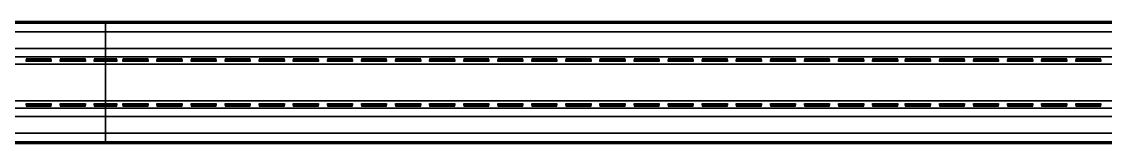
# Model space of a CAD drawing. Extents: x -134 to 134, y -35 to 0.
# Drawn here: x -67 to 0.4, y -30.7 to -23.1 of the extents above; entities that cross this region are included whole.
import ezdxf

# ---------------------------------------------------------------- set-up
doc = ezdxf.new("R2010")
doc.units = 0
doc.layers.add('COSTURA', color=240, linetype='CONTINUOUS')
doc.layers.add('COURO', color=100, linetype='CONTINUOUS')

msp = doc.modelspace()

# ---------------------------------------------------------------- linework, layer by layer
at = {"layer": 'COSTURA'}
for points in [[(-65.137, -25.537, 10.807), (-65.137, -25.438, 10.243), (-66.7, -25.438, 10.243), (-66.7, -25.537, 10.807)], [(-65.137, -25.486, -10.844), (-65.137, -25.585, -11.407), (-66.7, -25.585, -11.407), (-66.7, -25.486, -10.844)], [(-63.019, -25.537, 10.807), (-63.019, -25.438, 10.243), (-64.582, -25.438, 10.243), (-64.582, -25.537, 10.807)], [(-63.019, -25.486, -10.844), (-63.019, -25.585, -11.407), (-64.582, -25.585, -11.407), (-64.582, -25.486, -10.844)], [(-62.464, -25.537, 10.807), (-61.768, -25.537, 10.807), (-61.768, -25.438, 10.243), (-62.464, -25.438, 10.243)], [(-62.464, -25.486, -10.844), (-61.768, -25.486, -10.844), (-61.768, -25.585, -11.407), (-62.464, -25.585, -11.407)], [(-61.071, -25.537, 10.807), (-61.071, -25.438, 10.243), (-61.768, -25.438, 10.243), (-61.768, -25.537, 10.807)], [(-61.071, -25.486, -10.844), (-61.071, -25.585, -11.407), (-61.768, -25.585, -11.407), (-61.768, -25.486, -10.844)], [(-59.122, -25.537, 10.807), (-59.122, -25.438, 10.243), (-60.685, -25.438, 10.243), (-60.685, -25.537, 10.807)], [(-59.122, -25.486, -10.844), (-59.122, -25.585, -11.407), (-60.685, -25.585, -11.407), (-60.685, -25.486, -10.844)], [(-57.004, -25.537, 10.807), (-57.004, -25.438, 10.243), (-58.567, -25.438, 10.243), (-58.567, -25.537, 10.807)], [(-57.004, -25.486, -10.844), (-57.004, -25.585, -11.407), (-58.567, -25.585, -11.407), (-58.567, -25.486, -10.844)], [(-54.886, -25.537, 10.807), (-54.886, -25.438, 10.243), (-56.449, -25.438, 10.243), (-56.449, -25.537, 10.807)], [(-54.886, -25.486, -10.844), (-54.886, -25.585, -11.407), (-56.449, -25.585, -11.407), (-56.449, -25.486, -10.844)], [(-52.768, -25.537, 10.807), (-52.768, -25.438, 10.243), (-54.331, -25.438, 10.243), (-54.331, -25.537, 10.807)], [(-52.768, -25.486, -10.844), (-52.768, -25.585, -11.407), (-54.331, -25.585, -11.407), (-54.331, -25.486, -10.844)], [(-50.65, -25.537, 10.807), (-50.65, -25.438, 10.243), (-52.213, -25.438, 10.243), (-52.213, -25.537, 10.807)], [(-50.65, -25.486, -10.844), (-50.65, -25.585, -11.407), (-52.213, -25.585, -11.407), (-52.213, -25.486, -10.844)], [(-48.532, -25.537, 10.807), (-48.532, -25.438, 10.243), (-50.095, -25.438, 10.243), (-50.095, -25.537, 10.807)], [(-48.532, -25.486, -10.844), (-48.532, -25.585, -11.407), (-50.095, -25.585, -11.407), (-50.095, -25.486, -10.844)], [(-46.414, -25.537, 10.807), (-46.414, -25.438, 10.243), (-47.977, -25.438, 10.243), (-47.977, -25.537, 10.807)], [(-46.414, -25.486, -10.844), (-46.414, -25.585, -11.407), (-47.977, -25.585, -11.407), (-47.977, -25.486, -10.844)], [(-44.296, -25.537, 10.807), (-44.296, -25.438, 10.243), (-45.859, -25.438, 10.243), (-45.859, -25.537, 10.807)], [(-44.296, -25.486, -10.844), (-44.296, -25.585, -11.407), (-45.859, -25.585, -11.407), (-45.859, -25.486, -10.844)], [(-42.178, -25.537, 10.807), (-42.178, -25.438, 10.243), (-43.741, -25.438, 10.243), (-43.741, -25.537, 10.807)], [(-42.178, -25.486, -10.844), (-42.178, -25.585, -11.407), (-43.741, -25.585, -11.407), (-43.741, -25.486, -10.844)], [(-40.06, -25.537, 10.807), (-40.06, -25.438, 10.243), (-41.623, -25.438, 10.243), (-41.623, -25.537, 10.807)], [(-40.06, -25.486, -10.844), (-40.06, -25.585, -11.407), (-41.623, -25.585, -11.407), (-41.623, -25.486, -10.844)], [(-37.941, -25.537, 10.807), (-37.941, -25.438, 10.243), (-39.505, -25.438, 10.243), (-39.505, -25.537, 10.807)], [(-37.941, -25.486, -10.844), (-37.941, -25.585, -11.407), (-39.505, -25.585, -11.407), (-39.505, -25.486, -10.844)], [(-35.823, -25.537, 10.807), (-35.823, -25.438, 10.243), (-37.387, -25.438, 10.243), (-37.387, -25.537, 10.807)], [(-35.823, -25.486, -10.844), (-35.823, -25.585, -11.407), (-37.387, -25.585, -11.407), (-37.387, -25.486, -10.844)], [(-33.705, -25.537, 10.807), (-33.705, -25.438, 10.243), (-35.269, -25.438, 10.243), (-35.269, -25.537, 10.807)], [(-33.705, -25.486, -10.844), (-33.705, -25.585, -11.407), (-35.269, -25.585, -11.407), (-35.269, -25.486, -10.844)], [(-31.587, -25.537, 10.807), (-31.587, -25.438, 10.243), (-33.151, -25.438, 10.243), (-33.151, -25.537, 10.807)], [(-31.587, -25.486, -10.844), (-31.587, -25.585, -11.407), (-33.151, -25.585, -11.407), (-33.151, -25.486, -10.844)], [(-29.469, -25.537, 10.807), (-29.469, -25.438, 10.243), (-31.033, -25.438, 10.243), (-31.033, -25.537, 10.807)], [(-29.469, -25.486, -10.844), (-29.469, -25.585, -11.407), (-31.033, -25.585, -11.407), (-31.033, -25.486, -10.844)], [(-27.351, -25.537, 10.807), (-27.351, -25.438, 10.243), (-28.915, -25.438, 10.243), (-28.915, -25.537, 10.807)], [(-27.351, -25.486, -10.844), (-27.351, -25.585, -11.407), (-28.915, -25.585, -11.407), (-28.915, -25.486, -10.844)], [(-25.233, -25.537, 10.807), (-25.233, -25.438, 10.243), (-26.797, -25.438, 10.243), (-26.797, -25.537, 10.807)], [(-25.233, -25.486, -10.844), (-25.233, -25.585, -11.407), (-26.797, -25.585, -11.407), (-26.797, -25.486, -10.844)], [(-23.115, -25.537, 10.807), (-23.115, -25.438, 10.243), (-24.679, -25.438, 10.243), (-24.679, -25.537, 10.807)], [(-23.115, -25.486, -10.844), (-23.115, -25.585, -11.407), (-24.679, -25.585, -11.407), (-24.679, -25.486, -10.844)], [(-20.997, -25.537, 10.807), (-20.997, -25.438, 10.243), (-22.561, -25.438, 10.243), (-22.561, -25.537, 10.807)], [(-20.997, -25.486, -10.844), (-20.997, -25.585, -11.407), (-22.561, -25.585, -11.407), (-22.561, -25.486, -10.844)], [(-18.879, -25.537, 10.807), (-18.879, -25.438, 10.243), (-20.443, -25.438, 10.243), (-20.443, -25.537, 10.807)], [(-18.879, -25.486, -10.844), (-18.879, -25.585, -11.407), (-20.443, -25.585, -11.407), (-20.443, -25.486, -10.844)], [(-16.761, -25.537, 10.807), (-16.761, -25.438, 10.243), (-18.325, -25.438, 10.243), (-18.325, -25.537, 10.807)], [(-16.761, -25.486, -10.844), (-16.761, -25.585, -11.407), (-18.325, -25.585, -11.407), (-18.325, -25.486, -10.844)], [(-14.643, -25.537, 10.807), (-14.643, -25.438, 10.243), (-16.206, -25.438, 10.243), (-16.206, -25.537, 10.807)], [(-14.643, -25.486, -10.844), (-14.643, -25.585, -11.407), (-16.206, -25.585, -11.407), (-16.206, -25.486, -10.844)], [(-12.525, -25.537, 10.807), (-12.525, -25.438, 10.243), (-14.088, -25.438, 10.243), (-14.088, -25.537, 10.807)], [(-12.525, -25.486, -10.844), (-12.525, -25.585, -11.407), (-14.088, -25.585, -11.407), (-14.088, -25.486, -10.844)], [(-10.491, -25.537, 10.807), (-10.491, -25.438, 10.243), (-12.054, -25.438, 10.243), (-12.054, -25.537, 10.807)], [(-10.491, -25.486, -10.844), (-10.491, -25.585, -11.407), (-12.054, -25.585, -11.407), (-12.054, -25.486, -10.844)], [(-8.373, -25.537, 10.807), (-8.373, -25.438, 10.243), (-9.936, -25.438, 10.243), (-9.936, -25.537, 10.807)], [(-8.373, -25.486, -10.844), (-8.373, -25.585, -11.407), (-9.936, -25.585, -11.407), (-9.936, -25.486, -10.844)], [(-6.255, -25.537, 10.807), (-6.255, -25.438, 10.243), (-7.818, -25.438, 10.243), (-7.818, -25.537, 10.807)], [(-6.255, -25.486, -10.844), (-6.255, -25.585, -11.407), (-7.818, -25.585, -11.407), (-7.818, -25.486, -10.844)], [(-4.137, -25.537, 10.807), (-4.137, -25.438, 10.243), (-5.7, -25.438, 10.243), (-5.7, -25.537, 10.807)], [(-4.137, -25.486, -10.844), (-4.137, -25.585, -11.407), (-5.7, -25.585, -11.407), (-5.7, -25.486, -10.844)], [(-2.019, -25.537, 10.807), (-2.019, -25.438, 10.243), (-3.582, -25.438, 10.243), (-3.582, -25.537, 10.807)], [(-2.019, -25.486, -10.844), (-2.019, -25.585, -11.407), (-3.582, -25.585, -11.407), (-3.582, -25.486, -10.844)], [(0.099, -25.537, 10.807), (0.099, -25.438, 10.243), (-1.464, -25.438, 10.243), (-1.464, -25.537, 10.807)], [(0.099, -25.486, -10.844), (0.099, -25.585, -11.407), (-1.464, -25.585, -11.407), (-1.464, -25.486, -10.844)], [(-65.137, -28.218, -11.407), (-65.137, -28.318, -10.844), (-66.7, -28.318, -10.844), (-66.7, -28.218, -11.407)], [(-65.137, -28.365, 10.102), (-65.137, -28.266, 10.665), (-66.7, -28.266, 10.665), (-66.7, -28.365, 10.102)], [(-63.019, -28.218, -11.407), (-63.019, -28.318, -10.844), (-64.582, -28.318, -10.844), (-64.582, -28.218, -11.407)], [(-63.019, -28.365, 10.102), (-63.019, -28.266, 10.665), (-64.582, -28.266, 10.665), (-64.582, -28.365, 10.102)], [(-62.464, -28.218, -11.407), (-61.768, -28.218, -11.407), (-61.768, -28.318, -10.844), (-62.464, -28.318, -10.844)], [(-62.464, -28.365, 10.102), (-61.768, -28.365, 10.102), (-61.768, -28.266, 10.665), (-62.464, -28.266, 10.665)], [(-61.071, -28.218, -11.407), (-61.071, -28.318, -10.844), (-61.768, -28.318, -10.844), (-61.768, -28.218, -11.407)], [(-61.071, -28.365, 10.102), (-61.071, -28.266, 10.665), (-61.768, -28.266, 10.665), (-61.768, -28.365, 10.102)], [(-59.122, -28.218, -11.407), (-59.122, -28.318, -10.844), (-60.685, -28.318, -10.844), (-60.685, -28.218, -11.407)], [(-59.122, -28.365, 10.102), (-59.122, -28.266, 10.665), (-60.685, -28.266, 10.665), (-60.685, -28.365, 10.102)], [(-57.004, -28.218, -11.407), (-57.004, -28.318, -10.844), (-58.567, -28.318, -10.844), (-58.567, -28.218, -11.407)], [(-57.004, -28.365, 10.102), (-57.004, -28.266, 10.665), (-58.567, -28.266, 10.665), (-58.567, -28.365, 10.102)], [(-54.886, -28.218, -11.407), (-54.886, -28.318, -10.844), (-56.449, -28.318, -10.844), (-56.449, -28.218, -11.407)], [(-54.886, -28.365, 10.102), (-54.886, -28.266, 10.665), (-56.449, -28.266, 10.665), (-56.449, -28.365, 10.102)], [(-52.768, -28.218, -11.407), (-52.768, -28.318, -10.844), (-54.331, -28.318, -10.844), (-54.331, -28.218, -11.407)], [(-52.768, -28.365, 10.102), (-52.768, -28.266, 10.665), (-54.331, -28.266, 10.665), (-54.331, -28.365, 10.102)], [(-50.65, -28.218, -11.407), (-50.65, -28.318, -10.844), (-52.213, -28.318, -10.844), (-52.213, -28.218, -11.407)], [(-50.65, -28.365, 10.102), (-50.65, -28.266, 10.665), (-52.213, -28.266, 10.665), (-52.213, -28.365, 10.102)], [(-48.532, -28.218, -11.407), (-48.532, -28.318, -10.844), (-50.095, -28.318, -10.844), (-50.095, -28.218, -11.407)], [(-48.532, -28.365, 10.102), (-48.532, -28.266, 10.665), (-50.095, -28.266, 10.665), (-50.095, -28.365, 10.102)], [(-46.414, -28.218, -11.407), (-46.414, -28.318, -10.844), (-47.977, -28.318, -10.844), (-47.977, -28.218, -11.407)], [(-46.414, -28.365, 10.102), (-46.414, -28.266, 10.665), (-47.977, -28.266, 10.665), (-47.977, -28.365, 10.102)], [(-44.296, -28.218, -11.407), (-44.296, -28.318, -10.844), (-45.859, -28.318, -10.844), (-45.859, -28.218, -11.407)], [(-44.296, -28.365, 10.102), (-44.296, -28.266, 10.665), (-45.859, -28.266, 10.665), (-45.859, -28.365, 10.102)], [(-42.178, -28.218, -11.407), (-42.178, -28.318, -10.844), (-43.741, -28.318, -10.844), (-43.741, -28.218, -11.407)], [(-42.178, -28.365, 10.102), (-42.178, -28.266, 10.665), (-43.741, -28.266, 10.665), (-43.741, -28.365, 10.102)], [(-40.06, -28.218, -11.407), (-40.06, -28.318, -10.844), (-41.623, -28.318, -10.844), (-41.623, -28.218, -11.407)], [(-40.06, -28.365, 10.102), (-40.06, -28.266, 10.665), (-41.623, -28.266, 10.665), (-41.623, -28.365, 10.102)], [(-37.941, -28.218, -11.407), (-37.941, -28.318, -10.844), (-39.505, -28.318, -10.844), (-39.505, -28.218, -11.407)], [(-37.941, -28.365, 10.102), (-37.941, -28.266, 10.665), (-39.505, -28.266, 10.665), (-39.505, -28.365, 10.102)], [(-35.823, -28.218, -11.407), (-35.823, -28.318, -10.844), (-37.387, -28.318, -10.844), (-37.387, -28.218, -11.407)], [(-35.823, -28.365, 10.102), (-35.823, -28.266, 10.665), (-37.387, -28.266, 10.665), (-37.387, -28.365, 10.102)], [(-33.705, -28.218, -11.407), (-33.705, -28.318, -10.844), (-35.269, -28.318, -10.844), (-35.269, -28.218, -11.407)], [(-33.705, -28.365, 10.102), (-33.705, -28.266, 10.665), (-35.269, -28.266, 10.665), (-35.269, -28.365, 10.102)], [(-31.587, -28.218, -11.407), (-31.587, -28.318, -10.844), (-33.151, -28.318, -10.844), (-33.151, -28.218, -11.407)], [(-31.587, -28.365, 10.102), (-31.587, -28.266, 10.665), (-33.151, -28.266, 10.665), (-33.151, -28.365, 10.102)], [(-29.469, -28.218, -11.407), (-29.469, -28.318, -10.844), (-31.033, -28.318, -10.844), (-31.033, -28.218, -11.407)], [(-29.469, -28.365, 10.102), (-29.469, -28.266, 10.665), (-31.033, -28.266, 10.665), (-31.033, -28.365, 10.102)], [(-27.351, -28.218, -11.407), (-27.351, -28.318, -10.844), (-28.915, -28.318, -10.844), (-28.915, -28.218, -11.407)], [(-27.351, -28.365, 10.102), (-27.351, -28.266, 10.665), (-28.915, -28.266, 10.665), (-28.915, -28.365, 10.102)], [(-25.233, -28.218, -11.407), (-25.233, -28.318, -10.844), (-26.797, -28.318, -10.844), (-26.797, -28.218, -11.407)], [(-25.233, -28.365, 10.102), (-25.233, -28.266, 10.665), (-26.797, -28.266, 10.665), (-26.797, -28.365, 10.102)], [(-23.115, -28.218, -11.407), (-23.115, -28.318, -10.844), (-24.679, -28.318, -10.844), (-24.679, -28.218, -11.407)], [(-23.115, -28.365, 10.102), (-23.115, -28.266, 10.665), (-24.679, -28.266, 10.665), (-24.679, -28.365, 10.102)], [(-20.997, -28.218, -11.407), (-20.997, -28.318, -10.844), (-22.561, -28.318, -10.844), (-22.561, -28.218, -11.407)], [(-20.997, -28.365, 10.102), (-20.997, -28.266, 10.665), (-22.561, -28.266, 10.665), (-22.561, -28.365, 10.102)], [(-18.879, -28.218, -11.407), (-18.879, -28.318, -10.844), (-20.443, -28.318, -10.844), (-20.443, -28.218, -11.407)], [(-18.879, -28.365, 10.102), (-18.879, -28.266, 10.665), (-20.443, -28.266, 10.665), (-20.443, -28.365, 10.102)], [(-16.761, -28.218, -11.407), (-16.761, -28.318, -10.844), (-18.325, -28.318, -10.844), (-18.325, -28.218, -11.407)], [(-16.761, -28.365, 10.102), (-16.761, -28.266, 10.665), (-18.325, -28.266, 10.665), (-18.325, -28.365, 10.102)], [(-14.643, -28.218, -11.407), (-14.643, -28.318, -10.844), (-16.206, -28.318, -10.844), (-16.206, -28.218, -11.407)], [(-14.643, -28.365, 10.102), (-14.643, -28.266, 10.665), (-16.206, -28.266, 10.665), (-16.206, -28.365, 10.102)], [(-12.525, -28.218, -11.407), (-12.525, -28.318, -10.844), (-14.088, -28.318, -10.844), (-14.088, -28.218, -11.407)], [(-12.525, -28.365, 10.102), (-12.525, -28.266, 10.665), (-14.088, -28.266, 10.665), (-14.088, -28.365, 10.102)], [(-10.491, -28.218, -11.407), (-10.491, -28.318, -10.844), (-12.054, -28.318, -10.844), (-12.054, -28.218, -11.407)], [(-10.491, -28.365, 10.102), (-10.491, -28.266, 10.665), (-12.054, -28.266, 10.665), (-12.054, -28.365, 10.102)], [(-8.373, -28.218, -11.407), (-8.373, -28.318, -10.844), (-9.936, -28.318, -10.844), (-9.936, -28.218, -11.407)], [(-8.373, -28.365, 10.102), (-8.373, -28.266, 10.665), (-9.936, -28.266, 10.665), (-9.936, -28.365, 10.102)], [(-6.255, -28.218, -11.407), (-6.255, -28.318, -10.844), (-7.818, -28.318, -10.844), (-7.818, -28.218, -11.407)], [(-6.255, -28.365, 10.102), (-6.255, -28.266, 10.665), (-7.818, -28.266, 10.665), (-7.818, -28.365, 10.102)], [(-4.137, -28.218, -11.407), (-4.137, -28.318, -10.844), (-5.7, -28.318, -10.844), (-5.7, -28.218, -11.407)], [(-4.137, -28.365, 10.102), (-4.137, -28.266, 10.665), (-5.7, -28.266, 10.665), (-5.7, -28.365, 10.102)], [(-2.019, -28.218, -11.407), (-2.019, -28.318, -10.844), (-3.582, -28.318, -10.844), (-3.582, -28.218, -11.407)], [(-2.019, -28.365, 10.102), (-2.019, -28.266, 10.665), (-3.582, -28.266, 10.665), (-3.582, -28.365, 10.102)], [(0.099, -28.218, -11.407), (0.099, -28.318, -10.844), (-1.464, -28.318, -10.844), (-1.464, -28.218, -11.407)], [(0.099, -28.365, 10.102), (0.099, -28.266, 10.665), (-1.464, -28.266, 10.665), (-1.464, -28.365, 10.102)]]:
    msp.add_3dface(points, dxfattribs=at)

# ---------------------------------------------------------------- meshes
at = {"layer": 'COURO'}
mesh = msp.add_polyface(dxfattribs=at)
corners = [(112.4, -28.038, 12.112), (112.4, -28.038, 12.112), (112.4, -28.038, 12.112), (112.4, -25.767, 12.112), (112.4, -25.767, 12.112), (112.4, -25.767, 12.112), (112.4, -28.507, 8.986), (112.4, -28.507, 8.986), (112.4, -25.297, 8.986), (112.4, -25.297, 8.986), (112.4, -29.011, 6.73), (112.4, -29.011, 6.73), (112.4, -24.793, 6.73), (112.4, -24.793, 6.73), (112.4, -27.964, 6.724), (112.4, -25.84, 6.724), (112.4, -30.058, 3.744), (112.4, -30.058, 3.744), (112.4, -23.747, 3.744), (112.4, -23.747, 3.744), (112.4, -30.599, 1.284), (112.4, -30.599, 1.284), (112.4, -23.205, 1.284), (112.4, -23.205, 1.284), (112.4, -30.667, 0.545), (112.4, -30.667, 0.545), (112.4, -23.137, 0.545), (112.4, -23.137, 0.545), (112.4, -27.891, 0.487), (112.4, -25.914, 0.487), (112.4, -30.69, -0.194), (112.4, -30.69, -0.194), (112.4, -27.891, -0.194), (112.4, -25.914, -0.194), (112.4, -23.115, -0.194), (112.4, -23.115, -0.194), (112.4, -27.891, -0.875), (112.4, -25.914, -0.875), (112.4, -30.667, -0.933), (112.4, -30.667, -0.933), (112.4, -23.137, -0.933), (112.4, -23.137, -0.933), (112.4, -30.599, -1.672), (112.4, -30.599, -1.672), (112.4, -23.205, -1.672), (112.4, -23.205, -1.672), (112.4, -30.058, -4.132), (112.4, -30.058, -4.132), (112.4, -23.747, -4.132), (112.4, -23.747, -4.132), (112.4, -27.964, -7.112), (112.4, -25.84, -7.112), (112.4, -29.011, -7.118), (112.4, -29.011, -7.118), (112.4, -24.793, -7.118), (112.4, -24.793, -7.118), (112.4, -28.507, -9.374), (112.4, -28.507, -9.374), (112.4, -25.297, -9.374), (112.4, -25.297, -9.374), (112.4, -28.038, -12.5), (112.4, -28.038, -12.5), (112.4, -28.038, -12.5), (112.4, -25.767, -12.5), (112.4, -25.767, -12.5), (112.4, -25.767, -12.5), (-61.768, -28.038, 12.112), (-61.768, -28.038, 12.112), (-61.768, -25.767, 12.112), (-61.768, -25.767, 12.112), (-61.768, -28.507, 8.986), (-61.768, -25.297, 8.986), (-61.768, -29.011, 6.73), (-61.768, -24.793, 6.73), (-61.768, -30.058, 3.744), (-61.768, -23.747, 3.744), (-61.768, -30.599, 1.284), (-61.768, -23.205, 1.284), (-61.768, -30.667, 0.545), (-61.768, -23.137, 0.545), (-61.768, -30.69, -0.194), (-61.768, -23.115, -0.194), (-61.768, -30.667, -0.933), (-61.768, -23.137, -0.933), (-61.768, -30.599, -1.672), (-61.768, -23.205, -1.672), (-61.768, -30.058, -4.132), (-61.768, -23.747, -4.132), (-61.768, -29.011, -7.118), (-61.768, -24.793, -7.118), (-61.768, -28.507, -9.374), (-61.768, -25.297, -9.374), (-61.768, -28.038, -12.5), (-61.768, -28.038, -12.5), (-61.768, -25.767, -12.5), (-61.768, -25.767, -12.5), (-112.091, -28.038, 12.112), (-112.091, -28.038, 12.112), (-112.091, -28.038, 12.112), (-112.091, -25.767, 12.112), (-112.091, -25.767, 12.112), (-112.091, -25.767, 12.112), (-112.091, -28.507, 8.986), (-112.091, -28.507, 8.986), (-112.091, -25.297, 8.986), (-112.091, -25.297, 8.986), (-112.091, -29.011, 6.73), (-112.091, -29.011, 6.73), (-112.091, -24.793, 6.73), (-112.091, -24.793, 6.73), (-112.091, -27.964, 6.724), (-112.091, -25.84, 6.724), (-112.091, -30.058, 3.744), (-112.091, -30.058, 3.744), (-112.091, -23.747, 3.744), (-112.091, -23.747, 3.744), (-112.091, -30.599, 1.284), (-112.091, -30.599, 1.284), (-112.091, -23.205, 1.284), (-112.091, -23.205, 1.284), (-112.091, -30.667, 0.545), (-112.091, -30.667, 0.545), (-112.091, -23.137, 0.545), (-112.091, -23.137, 0.545), (-112.091, -27.891, 0.487), (-112.091, -25.914, 0.487), (-112.091, -30.69, -0.194), (-112.091, -30.69, -0.194), (-112.091, -27.891, -0.194), (-112.091, -25.914, -0.194), (-112.091, -23.115, -0.194), (-112.091, -23.115, -0.194), (-112.091, -27.891, -0.875), (-112.091, -25.914, -0.875), (-112.091, -30.667, -0.933), (-112.091, -30.667, -0.933), (-112.091, -23.137, -0.933), (-112.091, -23.137, -0.933), (-112.091, -30.599, -1.672), (-112.091, -30.599, -1.672), (-112.091, -23.205, -1.672), (-112.091, -23.205, -1.672), (-112.091, -30.058, -4.132), (-112.091, -30.058, -4.132), (-112.091, -23.747, -4.132), (-112.091, -23.747, -4.132), (-112.091, -27.964, -7.112), (-112.091, -25.84, -7.112), (-112.091, -29.011, -7.118), (-112.091, -29.011, -7.118), (-112.091, -24.793, -7.118), (-112.091, -24.793, -7.118), (-112.091, -28.507, -9.374), (-112.091, -28.507, -9.374), (-112.091, -25.297, -9.374), (-112.091, -25.297, -9.374), (-112.091, -28.038, -12.5), (-112.091, -28.038, -12.5), (-112.091, -28.038, -12.5), (-112.091, -25.767, -12.5), (-112.091, -25.767, -12.5), (-112.091, -25.767, -12.5)]
mesh.append_faces([[corners[k] for k in face] for face in [(62, 93, 95, 65), (56, 60, 50, 52), (51, 63, 58, 54), (49, 87, 85, 45), (55, 89, 87, 49), (64, 94, 91, 59), (51, 50, 60, 63), (41, 83, 81, 35), (45, 85, 83, 41), (33, 37, 40, 34), (32, 36, 37, 33), (30, 38, 36, 32), (36, 38, 42, 46), (36, 46, 52, 50), (48, 44, 40, 37), (48, 37, 51, 54), (59, 91, 89, 55), (37, 36, 50, 51), (68, 66, 1, 4), (6, 10, 14, 0), (15, 12, 8, 3), (77, 75, 19, 23), (75, 73, 13, 19), (71, 69, 5, 9), (15, 3, 0, 14), (81, 79, 27, 35), (79, 77, 23, 27), (33, 34, 26, 29), (32, 33, 29, 28), (30, 32, 28, 24), (20, 24, 28, 16), (10, 16, 28, 14), (26, 22, 18, 29), (15, 29, 18, 12), (73, 71, 9, 13), (29, 15, 14, 28), (47, 43, 84, 86), (53, 47, 86, 88), (61, 57, 90, 92), (39, 31, 80, 82), (43, 39, 82, 84), (57, 53, 88, 90), (21, 17, 74, 76), (17, 11, 72, 74), (7, 2, 67, 70), (31, 25, 78, 80), (25, 21, 76, 78), (11, 7, 70, 72), (157, 160, 95, 93), (153, 149, 146, 158), (147, 151, 155, 161), (144, 140, 85, 87), (150, 144, 87, 89), (159, 154, 91, 94), (147, 161, 158, 146), (136, 130, 81, 83), (140, 136, 83, 85), (129, 131, 137, 133), (128, 129, 133, 132), (127, 128, 132, 135), (139, 135, 132, 143), (149, 143, 132, 146), (137, 141, 145, 133), (147, 133, 145, 151), (154, 150, 89, 91), (133, 147, 146, 132), (68, 99, 96, 66), (103, 98, 110, 107), (111, 101, 105, 109), (77, 118, 114, 75), (75, 114, 108, 73), (71, 104, 100, 69), (111, 110, 98, 101), (81, 130, 122, 79), (79, 122, 118, 77), (129, 125, 123, 131), (128, 124, 125, 129), (127, 121, 124, 128), (124, 121, 117, 113), (124, 113, 107, 110), (115, 119, 123, 125), (115, 125, 111, 109), (73, 108, 104, 71), (125, 124, 110, 111), (142, 86, 84, 138), (148, 88, 86, 142), (156, 92, 90, 152), (134, 82, 80, 126), (138, 84, 82, 134), (152, 90, 88, 148), (116, 76, 74, 112), (112, 74, 72, 106), (102, 70, 67, 97), (126, 80, 78, 120), (120, 78, 76, 116), (106, 72, 70, 102)]])

doc.saveas('drawing.dxf')
